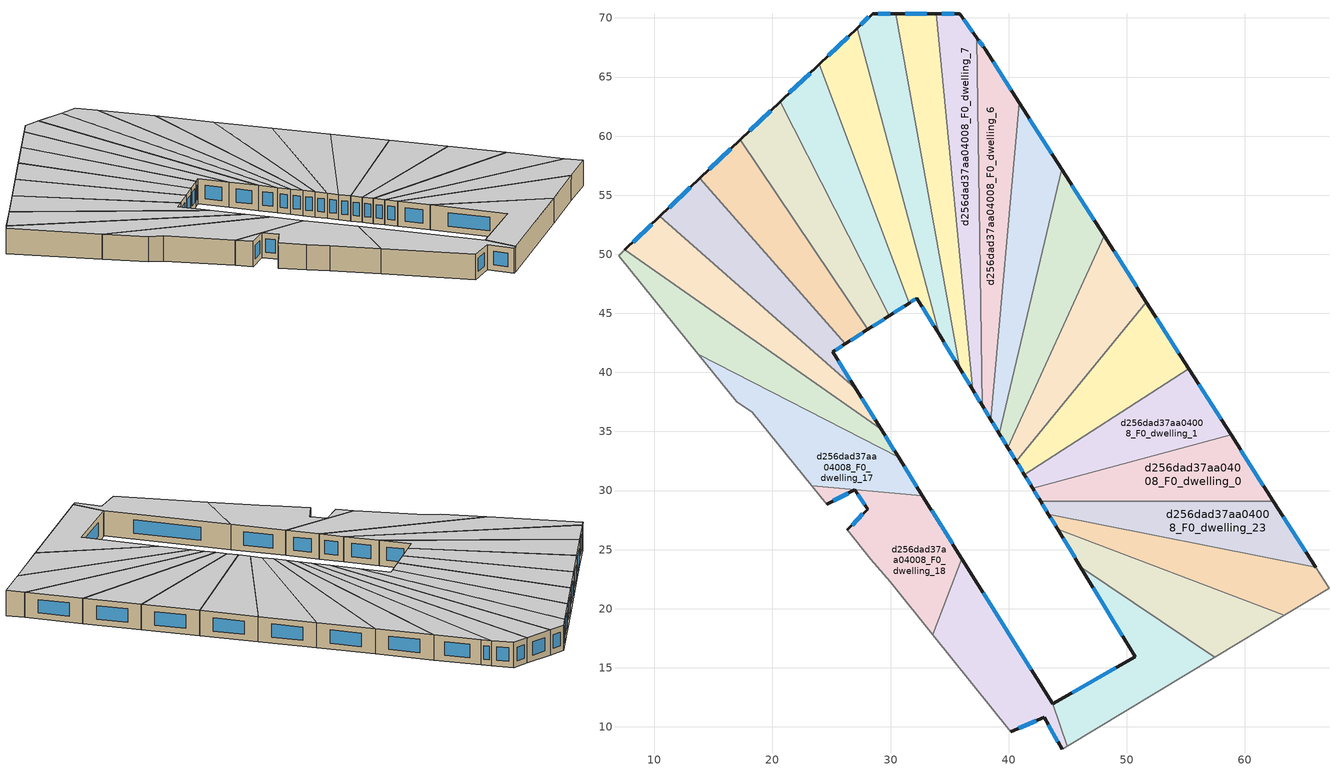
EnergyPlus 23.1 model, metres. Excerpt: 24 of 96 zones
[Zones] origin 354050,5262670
d256dad37aa04008_F0_dwelling_0
 floor ground (EU_floor_Construction): 58.82,34.71 62.4,29.1 42.7,29.1 42.02,30.21 z0
 wall outside (EU_wall_Construction): 42.02,30.21 42.7,29.1 / 62.4,29.1 58.82,34.71 z0:3
 wall to d256dad37aa04008_F0_dwelling_1 (EU_wall_Construction): 58.82,34.71 42.02,30.21 z0:3
 wall to d256dad37aa04008_F0_dwelling_23 (EU_wall_Construction): 42.7,29.1 62.4,29.1 z0:3
 window (EU_Window_Construction): 42.18,29.95 42.54,29.36 / 61.56,30.42 59.66,33.39 z0.7:2.3
 ceiling to d256dad37aa04008_F1_dwelling_0 (EU_floor_Construction): 62.4,29.1 58.82,34.71 42.02,30.21 42.7,29.1 z3
d256dad37aa04008_F0_dwelling_1
 floor ground (EU_floor_Construction): 55.24,40.32 58.82,34.71 42.02,30.21 41.34,31.34 z0
 wall outside (EU_wall_Construction): 41.34,31.34 42.02,30.21 / 58.82,34.71 55.24,40.32 z0:3
 wall to d256dad37aa04008_F0_dwelling_2 (EU_wall_Construction): 55.24,40.32 41.33,31.34 z0:3
 window (EU_Window_Construction): 41.5,31.07 41.86,30.47 / 57.98,36.03 56.08,39 z0.7:2.3
 ceiling to d256dad37aa04008_F1_dwelling_1 (EU_floor_Construction): 58.82,34.71 55.24,40.32 41.33,31.34 42.02,30.21 z3
d256dad37aa04008_F0_dwelling_10
 floor ground (EU_floor_Construction): 27.18,69.14 34.1,43.21 32.23,46.29 31.57,45.86 23.98,66.08 z0
 wall outside (EU_wall_Construction): 31.57,45.86 32.23,46.29 34.1,43.21 / 27.18,69.14 23.98,66.08 z0:3
 wall to d256dad37aa04008_F0_dwelling_11 (EU_wall_Construction): 23.98,66.08 31.57,45.86 z0:3
 wall to d256dad37aa04008_F0_dwelling_9 (EU_wall_Construction): 34.1,43.21 27.18,69.14 z0:3
 window (EU_Window_Construction): 32.67,45.56 33.66,43.94 / 31.73,45.96 32.08,46.19 / 26.43,68.42 24.73,66.8 z0.7:2.3
 ceiling to d256dad37aa04008_F1_dwelling_10 (EU_floor_Construction): 34.1,43.21 27.18,69.14 23.98,66.08 31.57,45.86 32.23,46.29 z3
d256dad37aa04008_F0_dwelling_11
 floor ground (EU_floor_Construction): 23.98,66.08 31.57,45.86 29.88,44.78 20.65,62.91 z0
 wall outside (EU_wall_Construction): 29.88,44.78 31.57,45.86 / 23.98,66.08 20.65,62.91 z0:3
 wall to d256dad37aa04008_F0_dwelling_12 (EU_wall_Construction): 20.65,62.91 29.88,44.78 z0:3
 window (EU_Window_Construction): 30.28,45.04 31.18,45.61 / 23.2,65.34 21.43,63.65 z0.7:2.3
 ceiling to d256dad37aa04008_F1_dwelling_11 (EU_floor_Construction): 31.57,45.86 23.98,66.08 20.65,62.91 29.88,44.78 z3
d256dad37aa04008_F0_dwelling_12
 floor ground (EU_floor_Construction): 20.65,62.91 29.88,44.78 28.08,43.63 17.27,59.68 z0
 wall outside (EU_wall_Construction): 28.08,43.63 29.88,44.78 / 20.65,62.91 17.27,59.68 z0:3
 wall to d256dad37aa04008_F0_dwelling_13 (EU_wall_Construction): 17.27,59.68 28.08,43.63 z0:3
 window (EU_Window_Construction): 28.5,43.9 29.46,44.51 / 19.85,62.15 18.06,60.44 z0.7:2.3
 ceiling to d256dad37aa04008_F1_dwelling_12 (EU_floor_Construction): 29.88,44.78 20.65,62.91 17.27,59.68 28.08,43.63 z3
d256dad37aa04008_F0_dwelling_13
 floor ground (EU_floor_Construction): 17.27,59.68 28.08,43.63 26.17,42.41 13.84,56.42 z0
 wall outside (EU_wall_Construction): 26.17,42.41 28.08,43.63 / 17.27,59.68 13.84,56.42 z0:3
 wall to d256dad37aa04008_F0_dwelling_14 (EU_wall_Construction): 13.84,56.42 26.17,42.41 z0:3
 window (EU_Window_Construction): 26.62,42.69 27.63,43.34 / 16.47,58.92 14.65,57.19 z0.7:2.3
 ceiling to d256dad37aa04008_F1_dwelling_13 (EU_floor_Construction): 28.08,43.63 17.27,59.68 13.84,56.42 26.17,42.41 z3
d256dad37aa04008_F0_dwelling_14
 floor ground (EU_floor_Construction): 13.84,56.42 26.17,42.41 25.1,41.73 27.04,38.62 10.47,53.2 z0
 wall outside (EU_wall_Construction): 27.04,38.62 25.1,41.73 26.17,42.41 / 13.84,56.42 10.47,53.2 z0:3
 wall to d256dad37aa04008_F0_dwelling_15 (EU_wall_Construction): 10.47,53.2 27.04,38.62 z0:3
 window (EU_Window_Construction): 25.35,41.89 25.92,42.25 / 26.59,39.35 25.56,41 / 13.05,55.66 11.26,53.95 z0.7:2.3
 ceiling to d256dad37aa04008_F1_dwelling_14 (EU_floor_Construction): 27.04,38.62 25.1,41.73 26.17,42.41 13.84,56.42 10.47,53.2 z3
d256dad37aa04008_F0_dwelling_15
 floor ground (EU_floor_Construction): 27.04,38.62 29.2,35.17 7.5,50.37 10.47,53.2 z0
 wall outside (EU_wall_Construction): 29.2,35.17 27.04,38.62 / 10.47,53.2 7.5,50.37 z0:3
 wall to d256dad37aa04008_F0_dwelling_16 (EU_wall_Construction): 7.5,50.37 29.2,35.17 z0:3
 window (EU_Window_Construction): 28.69,35.98 27.55,37.81 / 9.77,52.53 8.2,51.03 z0.7:2.3
 ceiling to d256dad37aa04008_F1_dwelling_15 (EU_floor_Construction): 29.2,35.17 27.04,38.62 10.47,53.2 7.5,50.37 z3
d256dad37aa04008_F0_dwelling_16
 floor ground (EU_floor_Construction): 29.2,35.17 30.68,32.8 13.72,41.54 6.97,49.86 7.5,50.37 z0
 wall outside (EU_wall_Construction): 30.68,32.8 29.2,35.17 z0:3
 wall adiabatic (EU_wall_Construction): 7.5,50.37 6.97,49.86 13.72,41.54 z0:3
 wall to d256dad37aa04008_F0_dwelling_17 (EU_wall_Construction): 13.72,41.54 30.68,32.8 z0:3
 window (EU_Window_Construction): 30.33,33.36 29.54,34.62 z0.7:2.3
 ceiling to d256dad37aa04008_F1_dwelling_16 (EU_floor_Construction): 30.68,32.8 29.2,35.17 7.5,50.37 6.97,49.86 13.72,41.54 z3
d256dad37aa04008_F0_dwelling_17
 floor ground (EU_floor_Construction): 30.68,32.8 32.7,29.56 23.32,30.4 18.31,36.62 16.98,37.51 13.72,41.54 z0
 wall outside (EU_wall_Construction): 32.7,29.56 30.68,32.8 z0:3
 wall adiabatic (EU_wall_Construction): 13.72,41.54 16.98,37.51 18.31,36.62 23.32,30.4 z0:3
 wall to d256dad37aa04008_F0_dwelling_18 (EU_wall_Construction): 23.32,30.4 32.7,29.56 z0:3
 window (EU_Window_Construction): 32.23,30.32 31.15,32.04 z0.7:2.3
 ceiling to d256dad37aa04008_F1_dwelling_17 (EU_floor_Construction): 32.7,29.56 30.68,32.8 13.72,41.54 16.98,37.51 18.31,36.62 23.32,30.4 z3
d256dad37aa04008_F0_dwelling_18
 floor ground (EU_floor_Construction): 32.7,29.56 36.02,24.24 33.57,17.79 29.97,22.27 28.34,24.18 26.33,26.66 28.07,28.43 26.99,30.05 24.59,28.83 23.32,30.4 z0
 wall outside (EU_wall_Construction): 24.59,28.83 26.99,30.05 28.07,28.43 26.33,26.66 / 36.02,24.24 32.7,29.56 z0:3
 wall adiabatic (EU_wall_Construction): 26.33,26.66 28.34,24.18 29.97,22.27 33.57,17.79 / 23.32,30.4 24.59,28.83 z0:3
 wall to d256dad37aa04008_F0_dwelling_19 (EU_wall_Construction): 33.57,17.79 36.02,24.24 z0:3
 window (EU_Window_Construction): 27.66,28.01 26.74,27.08 / 27.24,29.67 27.82,28.81 / 25.15,29.12 26.42,29.76 / 35.24,25.49 33.48,28.31 z0.7:2.3
 ceiling to d256dad37aa04008_F1_dwelling_18 (EU_floor_Construction): 33.57,17.79 36.02,24.24 32.7,29.56 23.32,30.4 24.58,28.83 26.99,30.05 28.07,28.43 26.33,26.66 28.33,24.18 29.97,22.27 z3
d256dad37aa04008_F0_dwelling_19
 floor ground (EU_floor_Construction): 36.02,24.24 43.71,11.94 43.74,11.96 44.97,8.35 44.53,8.08 43,10.82 40.18,9.59 33.57,17.79 z0
 wall outside (EU_wall_Construction): 40.18,9.59 43,10.82 44.53,8.08 / 43.74,11.96 43.71,11.94 36.02,24.24 z0:3
 wall adiabatic (EU_wall_Construction): 33.57,17.79 40.18,9.59 / 44.53,8.08 44.97,8.35 z0:3
 wall to d256dad37aa04008_F0_dwelling_20 (EU_wall_Construction): 44.97,8.35 43.74,11.96 z0:3
 window (EU_Window_Construction): 40.84,9.88 42.34,10.53 / 41.91,14.83 37.83,21.35 / 43.36,10.18 44.17,8.73 z0.7:2.3
 ceiling to d256dad37aa04008_F1_dwelling_19 (EU_floor_Construction): 44.97,8.35 43.74,11.96 43.71,11.94 36.02,24.24 33.57,17.79 40.18,9.59 43,10.82 44.53,8.08 z3
d256dad37aa04008_F0_dwelling_2
 floor ground (EU_floor_Construction): 51.66,45.94 55.24,40.32 41.34,31.34 40.64,32.48 z0
 wall outside (EU_wall_Construction): 40.64,32.48 41.34,31.34 / 55.24,40.32 51.66,45.94 z0:3
 wall to d256dad37aa04008_F0_dwelling_3 (EU_wall_Construction): 51.66,45.94 40.64,32.48 z0:3
 window (EU_Window_Construction): 40.8,32.21 41.17,31.6 / 54.4,41.64 52.5,44.62 z0.7:2.3
 ceiling to d256dad37aa04008_F1_dwelling_2 (EU_floor_Construction): 55.24,40.32 51.66,45.94 40.64,32.48 41.33,31.34 z3
d256dad37aa04008_F0_dwelling_20
 floor ground (EU_floor_Construction): 57.43,15.87 44.97,8.35 43.74,11.96 50.71,15.93 46.08,23.55 z0
 wall outside (EU_wall_Construction): 46.08,23.55 50.71,15.93 43.74,11.96 z0:3
 wall adiabatic (EU_wall_Construction): 44.97,8.35 57.43,15.87 z0:3
 wall to d256dad37aa04008_F0_dwelling_21 (EU_wall_Construction): 57.43,15.87 46.08,23.55 z0:3
 window (EU_Window_Construction): 49.08,15 45.38,12.89 / 47.16,21.76 49.62,17.72 z0.7:2.3
 ceiling to d256dad37aa04008_F1_dwelling_20 (EU_floor_Construction): 57.43,15.87 46.08,23.55 50.71,15.93 43.74,11.96 44.97,8.35 z3
d256dad37aa04008_F0_dwelling_21
 floor ground (EU_floor_Construction): 63.33,19.42 57.43,15.87 46.08,23.55 44.15,26.71 z0
 wall outside (EU_wall_Construction): 44.15,26.71 46.08,23.55 z0:3
 wall adiabatic (EU_wall_Construction): 57.43,15.87 63.33,19.42 z0:3
 wall to d256dad37aa04008_F0_dwelling_22 (EU_wall_Construction): 63.33,19.42 44.15,26.71 z0:3
 window (EU_Window_Construction): 44.6,25.97 45.62,24.29 z0.7:2.3
 ceiling to d256dad37aa04008_F1_dwelling_21 (EU_floor_Construction): 63.33,19.42 44.15,26.71 46.08,23.55 57.43,15.87 z3
d256dad37aa04008_F0_dwelling_22
 floor ground (EU_floor_Construction): 65.97,23.49 67.11,21.71 63.33,19.42 44.15,26.71 43.36,28 z0
 wall outside (EU_wall_Construction): 43.36,28 44.15,26.71 z0:3
 wall adiabatic (EU_wall_Construction): 63.33,19.42 67.11,21.71 65.97,23.49 z0:3
 wall to d256dad37aa04008_F0_dwelling_23 (EU_wall_Construction): 65.97,23.49 43.36,28 z0:3
 window (EU_Window_Construction): 43.55,27.7 43.97,27.01 z0.7:2.3
 ceiling to d256dad37aa04008_F1_dwelling_22 (EU_floor_Construction): 67.11,21.71 65.97,23.49 43.36,28 44.15,26.71 63.33,19.42 z3
d256dad37aa04008_F0_dwelling_23
 floor ground (EU_floor_Construction): 62.4,29.1 65.97,23.49 43.36,28 42.7,29.1 z0
 wall outside (EU_wall_Construction): 42.7,29.1 43.36,28 / 65.97,23.49 62.4,29.1 z0:3
 window (EU_Window_Construction): 42.85,28.84 43.21,28.26 / 65.13,24.81 63.24,27.78 z0.7:2.3
 ceiling to d256dad37aa04008_F1_dwelling_23 (EU_floor_Construction): 65.97,23.49 62.4,29.1 42.7,29.1 43.36,28 z3
d256dad37aa04008_F0_dwelling_3
 floor ground (EU_floor_Construction): 48.08,51.56 51.66,45.94 40.64,32.48 39.93,33.64 z0
 wall outside (EU_wall_Construction): 39.93,33.64 40.64,32.48 / 51.66,45.94 48.08,51.56 z0:3
 wall to d256dad37aa04008_F0_dwelling_4 (EU_wall_Construction): 48.08,51.56 39.93,33.64 z0:3
 window (EU_Window_Construction): 40.1,33.36 40.47,32.75 / 50.82,47.26 48.92,50.24 z0.7:2.3
 ceiling to d256dad37aa04008_F1_dwelling_3 (EU_floor_Construction): 40.64,32.48 51.66,45.94 48.08,51.56 39.93,33.64 z3
d256dad37aa04008_F0_dwelling_4
 floor ground (EU_floor_Construction): 44.49,57.18 48.08,51.56 39.93,33.64 39.22,34.81 z0
 wall outside (EU_wall_Construction): 39.22,34.81 39.93,33.64 / 48.08,51.56 44.49,57.18 z0:3
 wall to d256dad37aa04008_F0_dwelling_5 (EU_wall_Construction): 44.49,57.18 39.22,34.81 z0:3
 window (EU_Window_Construction): 39.39,34.54 39.77,33.91 / 47.24,52.88 45.33,55.86 z0.7:2.3
 ceiling to d256dad37aa04008_F1_dwelling_4 (EU_floor_Construction): 39.93,33.64 48.08,51.56 44.49,57.18 39.22,34.81 z3
d256dad37aa04008_F0_dwelling_5
 floor ground (EU_floor_Construction): 40.91,62.81 44.49,57.18 39.22,34.81 38.49,36 z0
 wall outside (EU_wall_Construction): 38.49,36 39.22,34.81 / 44.49,57.18 40.91,62.81 z0:3
 wall to d256dad37aa04008_F0_dwelling_6 (EU_wall_Construction): 40.91,62.81 38.49,36 z0:3
 window (EU_Window_Construction): 38.66,35.72 39.05,35.09 / 43.65,58.5 41.75,61.48 z0.7:2.3
 ceiling to d256dad37aa04008_F1_dwelling_5 (EU_floor_Construction): 39.22,34.81 44.49,57.18 40.9,62.81 38.49,36 z3
d256dad37aa04008_F0_dwelling_6
 floor ground (EU_floor_Construction): 37.99,67.37 40.91,62.81 38.49,36 37.76,37.21 37.32,68.31 z0
 wall outside (EU_wall_Construction): 37.76,37.21 38.49,36 / 40.91,62.81 37.99,67.37 37.32,68.31 z0:3
 wall to d256dad37aa04008_F0_dwelling_7 (EU_wall_Construction): 37.32,68.31 37.76,37.21 z0:3
 window (EU_Window_Construction): 37.93,36.93 38.32,36.29 / 37.84,67.59 37.47,68.09 / 40.22,63.88 38.68,66.3 z0.7:2.3
 ceiling to d256dad37aa04008_F1_dwelling_6 (EU_floor_Construction): 38.49,36 40.9,62.81 37.99,67.37 37.31,68.31 37.76,37.21 z3
d256dad37aa04008_F0_dwelling_7
 floor ground (EU_floor_Construction): 35.84,70.36 37.32,68.31 37.76,37.21 36.95,38.53 33.85,70.36 z0
 wall outside (EU_wall_Construction): 36.95,38.53 37.76,37.21 / 37.32,68.31 35.84,70.36 33.85,70.36 z0:3
 wall to d256dad37aa04008_F0_dwelling_8 (EU_wall_Construction): 33.85,70.36 36.95,38.53 z0:3
 window (EU_Window_Construction): 37.14,38.22 37.57,37.52 / 35.37,70.36 34.32,70.36 / 36.97,68.79 36.19,69.88 z0.7:2.3
 ceiling to d256dad37aa04008_F1_dwelling_7 (EU_floor_Construction): 37.76,37.21 37.31,68.31 35.84,70.36 33.85,70.36 36.95,38.53 z3
d256dad37aa04008_F0_dwelling_8
 floor ground (EU_floor_Construction): 33.85,70.36 36.95,38.53 35.84,40.35 30.44,70.37 z0
 wall outside (EU_wall_Construction): 35.84,40.35 36.95,38.53 / 33.85,70.36 30.44,70.37 z0:3
 wall to d256dad37aa04008_F0_dwelling_9 (EU_wall_Construction): 30.44,70.37 35.84,40.35 z0:3
 window (EU_Window_Construction): 36.1,39.93 36.69,38.96 / 33.05,70.37 31.24,70.37 z0.7:2.3
 ceiling to d256dad37aa04008_F1_dwelling_8 (EU_floor_Construction): 36.95,38.53 33.85,70.36 30.44,70.37 35.84,40.35 z3
d256dad37aa04008_F0_dwelling_9
 floor ground (EU_floor_Construction): 30.44,70.37 35.84,40.35 34.1,43.21 27.18,69.14 28.48,70.38 z0
 wall outside (EU_wall_Construction): 34.1,43.21 35.84,40.35 / 30.44,70.37 28.48,70.38 27.18,69.14 z0:3
 window (EU_Window_Construction): 34.51,42.54 35.43,41.03 / 28.17,70.09 27.48,69.43 / 29.98,70.37 28.94,70.37 z0.7:2.3
 ceiling to d256dad37aa04008_F1_dwelling_9 (EU_floor_Construction): 35.84,40.35 30.44,70.37 28.48,70.38 27.18,69.14 34.1,43.21 z3
[Building]
EU S2 Campaign: North Axis=0; Terrain=City; Solar Distribution=FullExterior
[Site:Location]
Budapest.Ferenc.Liszt.Intl.AP: Latitude=47.437; Longitude=19.256; Time Zone=1; Elevation=185
[SizingPeriod:WeatherFileDays]
AnnualSizingPeriod: Begin Month=1; Begin Day of Month=1; End Month=12; End Day of Month=31; Day of Week for Start Day=Monday; Use Weather File Daylight Saving Period=No; Use Weather File Rain and Snow Indicators=No
[MATERIAL]
EU_InternalMass_Material: Roughness=MediumRough; Thickness=0.1; Conductivity=1; Density=1800; Specific Heat=900; Thermal Absorptance=0.9; Solar Absorptance=0.7; Visible Absorptance=0.7
[MATERIAL:NOMASS] Roughness=MediumRough; Thermal Absorptance=0.9; Solar Absorptance=0.7; Visible Absorptance=0.7
Name | Thermal Resistance
EU_wall_NoMass | 0.832559
EU_floor_NoMass | 0.872794
[WINDOWMATERIAL:SIMPLEGLAZINGSYSTEM]
EU_Window_SimpleGlazing: UFactor=2.79869; Solar Heat Gain Coefficient=0.75; Visible Transmittance=0.75
[CONSTRUCTION]
EU_wall_Construction: EU_wall_NoMass
EU_floor_Construction: EU_floor_NoMass
EU_Window_Construction: EU_Window_SimpleGlazing
EU_InternalMass_Construction: EU_InternalMass_Material
[ZONE] Type=1; Multiplier=1; Ceiling Height=autocalculate; Floor Area=autocalculate; Part of Total Floor Area=Yes
Name | Volume
d256dad37aa04008_F0_dwelling_0 | 198.352
d256dad37aa04008_F0_dwelling_1 | 198.356
d256dad37aa04008_F0_dwelling_10 | 198.373
d256dad37aa04008_F0_dwelling_11 | 198.342
d256dad37aa04008_F0_dwelling_12 | 198.377
d256dad37aa04008_F0_dwelling_13; d256dad37aa04008_F0_dwelling_23 | 198.353
d256dad37aa04008_F0_dwelling_14 | 198.405
d256dad37aa04008_F0_dwelling_15; d256dad37aa04008_F0_dwelling_21 | 198.354
d256dad37aa04008_F0_dwelling_16 | 198.335
d256dad37aa04008_F0_dwelling_17 | 198.367
d256dad37aa04008_F0_dwelling_18 | 198.365
d256dad37aa04008_F0_dwelling_19 | 198.358
d256dad37aa04008_F0_dwelling_2; d256dad37aa04008_F0_dwelling_5 | 198.369
d256dad37aa04008_F0_dwelling_20 | 198.371
d256dad37aa04008_F0_dwelling_22 | 198.404
d256dad37aa04008_F0_dwelling_3 | 198.366
d256dad37aa04008_F0_dwelling_4 | 198.349
d256dad37aa04008_F0_dwelling_6 | 198.378
d256dad37aa04008_F0_dwelling_7 | 198.339
d256dad37aa04008_F0_dwelling_8 | 198.419
d256dad37aa04008_F0_dwelling_9 | 198.334
[INTERNALMASS] Construction=EU_InternalMass_Construction
Name | Zone or ZoneList | Surface Area
d256dad37aa04008_F0_dwelling_0_EU_InternalMass | d256dad37aa04008_F0_dwelling_0 | 66.1172
d256dad37aa04008_F0_dwelling_1_EU_InternalMass | d256dad37aa04008_F0_dwelling_1 | 66.1186
d256dad37aa04008_F0_dwelling_2_EU_InternalMass | d256dad37aa04008_F0_dwelling_2 | 66.1231
d256dad37aa04008_F0_dwelling_3_EU_InternalMass | d256dad37aa04008_F0_dwelling_3 | 66.122
d256dad37aa04008_F0_dwelling_4_EU_InternalMass | d256dad37aa04008_F0_dwelling_4 | 66.1163
d256dad37aa04008_F0_dwelling_5_EU_InternalMass | d256dad37aa04008_F0_dwelling_5 | 66.123
d256dad37aa04008_F0_dwelling_6_EU_InternalMass | d256dad37aa04008_F0_dwelling_6 | 66.1259
d256dad37aa04008_F0_dwelling_7_EU_InternalMass | d256dad37aa04008_F0_dwelling_7 | 66.1132
d256dad37aa04008_F0_dwelling_8_EU_InternalMass | d256dad37aa04008_F0_dwelling_8 | 66.1396
d256dad37aa04008_F0_dwelling_9_EU_InternalMass | d256dad37aa04008_F0_dwelling_9 | 66.1112
d256dad37aa04008_F0_dwelling_10_EU_InternalMass | d256dad37aa04008_F0_dwelling_10 | 66.1244
d256dad37aa04008_F0_dwelling_11_EU_InternalMass | d256dad37aa04008_F0_dwelling_11 | 66.1141
d256dad37aa04008_F0_dwelling_12_EU_InternalMass | d256dad37aa04008_F0_dwelling_12 | 66.1254
d256dad37aa04008_F0_dwelling_13_EU_InternalMass | d256dad37aa04008_F0_dwelling_13 | 66.1176
d256dad37aa04008_F0_dwelling_14_EU_InternalMass | d256dad37aa04008_F0_dwelling_14 | 66.1348
d256dad37aa04008_F0_dwelling_15_EU_InternalMass | d256dad37aa04008_F0_dwelling_15 | 66.1178
d256dad37aa04008_F0_dwelling_16_EU_InternalMass | d256dad37aa04008_F0_dwelling_16 | 66.1119
d256dad37aa04008_F0_dwelling_17_EU_InternalMass | d256dad37aa04008_F0_dwelling_17 | 66.1222
d256dad37aa04008_F0_dwelling_18_EU_InternalMass | d256dad37aa04008_F0_dwelling_18 | 66.1216
d256dad37aa04008_F0_dwelling_19_EU_InternalMass | d256dad37aa04008_F0_dwelling_19 | 66.1191
d256dad37aa04008_F0_dwelling_20_EU_InternalMass | d256dad37aa04008_F0_dwelling_20 | 66.1233
d256dad37aa04008_F0_dwelling_21_EU_InternalMass | d256dad37aa04008_F0_dwelling_21 | 66.1181
d256dad37aa04008_F0_dwelling_22_EU_InternalMass | d256dad37aa04008_F0_dwelling_22 | 66.1344
d256dad37aa04008_F0_dwelling_23_EU_InternalMass | d256dad37aa04008_F0_dwelling_23 | 66.1176
[OTHEREQUIPMENT] Fuel Type=Electricity; Design Level Calculation Method=Watts/Area; Power per Zone Floor Area=1; Fraction Latent=0; Fraction Radiant=0; Fraction Lost=0; Carbon Dioxide Generation Rate=0; EndUse Subcategory=EU_Step8_InternalGains
Name | Zone or ZoneList or Space or SpaceList | Schedule
EU_Step8_InternalGain_d256dad37aa04008_F0_dwelling_0_f000 | d256dad37aa04008_F0_dwelling_0 | EU_Step8_GainSchedule_d256dad37aa04008_F0_dwelling_0_f000
EU_Step8_InternalGain_d256dad37aa04008_F0_dwelling_1_f000 | d256dad37aa04008_F0_dwelling_1 | EU_Step8_GainSchedule_d256dad37aa04008_F0_dwelling_1_f000
EU_Step8_InternalGain_d256dad37aa04008_F0_dwelling_2_f000 | d256dad37aa04008_F0_dwelling_2 | EU_Step8_GainSchedule_d256dad37aa04008_F0_dwelling_2_f000
EU_Step8_InternalGain_d256dad37aa04008_F0_dwelling_3_f000 | d256dad37aa04008_F0_dwelling_3 | EU_Step8_GainSchedule_d256dad37aa04008_F0_dwelling_3_f000
EU_Step8_InternalGain_d256dad37aa04008_F0_dwelling_4_f000 | d256dad37aa04008_F0_dwelling_4 | EU_Step8_GainSchedule_d256dad37aa04008_F0_dwelling_4_f000
EU_Step8_InternalGain_d256dad37aa04008_F0_dwelling_5_f000 | d256dad37aa04008_F0_dwelling_5 | EU_Step8_GainSchedule_d256dad37aa04008_F0_dwelling_5_f000
EU_Step8_InternalGain_d256dad37aa04008_F0_dwelling_6_f000 | d256dad37aa04008_F0_dwelling_6 | EU_Step8_GainSchedule_d256dad37aa04008_F0_dwelling_6_f000
EU_Step8_InternalGain_d256dad37aa04008_F0_dwelling_7_f000 | d256dad37aa04008_F0_dwelling_7 | EU_Step8_GainSchedule_d256dad37aa04008_F0_dwelling_7_f000
EU_Step8_InternalGain_d256dad37aa04008_F0_dwelling_8_f000 | d256dad37aa04008_F0_dwelling_8 | EU_Step8_GainSchedule_d256dad37aa04008_F0_dwelling_8_f000
EU_Step8_InternalGain_d256dad37aa04008_F0_dwelling_9_f000 | d256dad37aa04008_F0_dwelling_9 | EU_Step8_GainSchedule_d256dad37aa04008_F0_dwelling_9_f000
EU_Step8_InternalGain_d256dad37aa04008_F0_dwelling_10_f000 | d256dad37aa04008_F0_dwelling_10 | EU_Step8_GainSchedule_d256dad37aa04008_F0_dwelling_10_f000
EU_Step8_InternalGain_d256dad37aa04008_F0_dwelling_11_f000 | d256dad37aa04008_F0_dwelling_11 | EU_Step8_GainSchedule_d256dad37aa04008_F0_dwelling_11_f000
EU_Step8_InternalGain_d256dad37aa04008_F0_dwelling_12_f000 | d256dad37aa04008_F0_dwelling_12 | EU_Step8_GainSchedule_d256dad37aa04008_F0_dwelling_12_f000
EU_Step8_InternalGain_d256dad37aa04008_F0_dwelling_13_f000 | d256dad37aa04008_F0_dwelling_13 | EU_Step8_GainSchedule_d256dad37aa04008_F0_dwelling_13_f000
EU_Step8_InternalGain_d256dad37aa04008_F0_dwelling_14_f000 | d256dad37aa04008_F0_dwelling_14 | EU_Step8_GainSchedule_d256dad37aa04008_F0_dwelling_14_f000
EU_Step8_InternalGain_d256dad37aa04008_F0_dwelling_15_f000 | d256dad37aa04008_F0_dwelling_15 | EU_Step8_GainSchedule_d256dad37aa04008_F0_dwelling_15_f000
EU_Step8_InternalGain_d256dad37aa04008_F0_dwelling_16_f000 | d256dad37aa04008_F0_dwelling_16 | EU_Step8_GainSchedule_d256dad37aa04008_F0_dwelling_16_f000
EU_Step8_InternalGain_d256dad37aa04008_F0_dwelling_17_f000 | d256dad37aa04008_F0_dwelling_17 | EU_Step8_GainSchedule_d256dad37aa04008_F0_dwelling_17_f000
EU_Step8_InternalGain_d256dad37aa04008_F0_dwelling_18_f000 | d256dad37aa04008_F0_dwelling_18 | EU_Step8_GainSchedule_d256dad37aa04008_F0_dwelling_18_f000
EU_Step8_InternalGain_d256dad37aa04008_F0_dwelling_19_f000 | d256dad37aa04008_F0_dwelling_19 | EU_Step8_GainSchedule_d256dad37aa04008_F0_dwelling_19_f000
EU_Step8_InternalGain_d256dad37aa04008_F0_dwelling_20_f000 | d256dad37aa04008_F0_dwelling_20 | EU_Step8_GainSchedule_d256dad37aa04008_F0_dwelling_20_f000
EU_Step8_InternalGain_d256dad37aa04008_F0_dwelling_21_f000 | d256dad37aa04008_F0_dwelling_21 | EU_Step8_GainSchedule_d256dad37aa04008_F0_dwelling_21_f000
EU_Step8_InternalGain_d256dad37aa04008_F0_dwelling_22_f000 | d256dad37aa04008_F0_dwelling_22 | EU_Step8_GainSchedule_d256dad37aa04008_F0_dwelling_22_f000
EU_Step8_InternalGain_d256dad37aa04008_F0_dwelling_23_f000 | d256dad37aa04008_F0_dwelling_23 | EU_Step8_GainSchedule_d256dad37aa04008_F0_dwelling_23_f000
[ZONEVENTILATION:DESIGNFLOWRATE] Schedule=EU_AlwaysOn; Design Flow Rate Calculation Method=AirChanges/Hour; Air Changes per Hour=0.475469; Ventilation Type=Natural; Fan Pressure Rise=0; Fan Total Efficiency=1; Constant Term Coefficient=1; Temperature Term Coefficient=0; Velocity Term Coefficient=0; Velocity Squared Term Coefficient=0; Minimum Indoor Temperature=-100; Maximum Indoor Temperature=100; Delta Temperature=-100; Minimum Outdoor Temperature=-100; Maximum Outdoor Temperature=100; Maximum Wind Speed=40
Name | Zone or ZoneList or Space or SpaceList
EU_ConstantAir_d256dad37aa04008_F0_dwelling_0 | d256dad37aa04008_F0_dwelling_0
EU_ConstantAir_d256dad37aa04008_F0_dwelling_1 | d256dad37aa04008_F0_dwelling_1
EU_ConstantAir_d256dad37aa04008_F0_dwelling_2 | d256dad37aa04008_F0_dwelling_2
EU_ConstantAir_d256dad37aa04008_F0_dwelling_3 | d256dad37aa04008_F0_dwelling_3
EU_ConstantAir_d256dad37aa04008_F0_dwelling_4 | d256dad37aa04008_F0_dwelling_4
EU_ConstantAir_d256dad37aa04008_F0_dwelling_5 | d256dad37aa04008_F0_dwelling_5
EU_ConstantAir_d256dad37aa04008_F0_dwelling_6 | d256dad37aa04008_F0_dwelling_6
EU_ConstantAir_d256dad37aa04008_F0_dwelling_7 | d256dad37aa04008_F0_dwelling_7
EU_ConstantAir_d256dad37aa04008_F0_dwelling_8 | d256dad37aa04008_F0_dwelling_8
EU_ConstantAir_d256dad37aa04008_F0_dwelling_9 | d256dad37aa04008_F0_dwelling_9
EU_ConstantAir_d256dad37aa04008_F0_dwelling_10 | d256dad37aa04008_F0_dwelling_10
EU_ConstantAir_d256dad37aa04008_F0_dwelling_11 | d256dad37aa04008_F0_dwelling_11
EU_ConstantAir_d256dad37aa04008_F0_dwelling_12 | d256dad37aa04008_F0_dwelling_12
EU_ConstantAir_d256dad37aa04008_F0_dwelling_13 | d256dad37aa04008_F0_dwelling_13
EU_ConstantAir_d256dad37aa04008_F0_dwelling_14 | d256dad37aa04008_F0_dwelling_14
EU_ConstantAir_d256dad37aa04008_F0_dwelling_15 | d256dad37aa04008_F0_dwelling_15
EU_ConstantAir_d256dad37aa04008_F0_dwelling_16 | d256dad37aa04008_F0_dwelling_16
EU_ConstantAir_d256dad37aa04008_F0_dwelling_17 | d256dad37aa04008_F0_dwelling_17
EU_ConstantAir_d256dad37aa04008_F0_dwelling_18 | d256dad37aa04008_F0_dwelling_18
EU_ConstantAir_d256dad37aa04008_F0_dwelling_19 | d256dad37aa04008_F0_dwelling_19
EU_ConstantAir_d256dad37aa04008_F0_dwelling_20 | d256dad37aa04008_F0_dwelling_20
EU_ConstantAir_d256dad37aa04008_F0_dwelling_21 | d256dad37aa04008_F0_dwelling_21
EU_ConstantAir_d256dad37aa04008_F0_dwelling_22 | d256dad37aa04008_F0_dwelling_22
EU_ConstantAir_d256dad37aa04008_F0_dwelling_23 | d256dad37aa04008_F0_dwelling_23
[HVACTEMPLATE:THERMOSTAT] Constant Heating Setpoint=20; Constant Cooling Setpoint=50
EU_HeatOnly_d256dad37aa04008_F0_dwelling_0; EU_HeatOnly_d256dad37aa04008_F0_dwelling_1; EU_HeatOnly_d256dad37aa04008_F0_dwelling_2; EU_HeatOnly_d256dad37aa04008_F0_dwelling_3; EU_HeatOnly_d256dad37aa04008_F0_dwelling_4; EU_HeatOnly_d256dad37aa04008_F0_dwelling_5; EU_HeatOnly_d256dad37aa04008_F0_dwelling_6; EU_HeatOnly_d256dad37aa04008_F0_dwelling_7; EU_HeatOnly_d256dad37aa04008_F0_dwelling_8; EU_HeatOnly_d256dad37aa04008_F0_dwelling_9; EU_HeatOnly_d256dad37aa04008_F0_dwelling_10; EU_HeatOnly_d256dad37aa04008_F0_dwelling_11; EU_HeatOnly_d256dad37aa04008_F0_dwelling_12; EU_HeatOnly_d256dad37aa04008_F0_dwelling_13; EU_HeatOnly_d256dad37aa04008_F0_dwelling_14; EU_HeatOnly_d256dad37aa04008_F0_dwelling_15; EU_HeatOnly_d256dad37aa04008_F0_dwelling_16; EU_HeatOnly_d256dad37aa04008_F0_dwelling_17; EU_HeatOnly_d256dad37aa04008_F0_dwelling_18; EU_HeatOnly_d256dad37aa04008_F0_dwelling_19; EU_HeatOnly_d256dad37aa04008_F0_dwelling_20; EU_HeatOnly_d256dad37aa04008_F0_dwelling_21; EU_HeatOnly_d256dad37aa04008_F0_dwelling_22; EU_HeatOnly_d256dad37aa04008_F0_dwelling_23; EU_HeatOnly_d256dad37aa04008_F1_dwelling_0; EU_HeatOnly_d256dad37aa04008_F1_dwelling_1; EU_HeatOnly_d256dad37aa04008_F1_dwelling_2; EU_HeatOnly_d256dad37aa04008_F1_dwelling_3; EU_HeatOnly_d256dad37aa04008_F1_dwelling_4; EU_HeatOnly_d256dad37aa04008_F1_dwelling_5; EU_HeatOnly_d256dad37aa04008_F1_dwelling_6; EU_HeatOnly_d256dad37aa04008_F1_dwelling_7; EU_HeatOnly_d256dad37aa04008_F1_dwelling_8; EU_HeatOnly_d256dad37aa04008_F1_dwelling_9; EU_HeatOnly_d256dad37aa04008_F1_dwelling_10; EU_HeatOnly_d256dad37aa04008_F1_dwelling_11; EU_HeatOnly_d256dad37aa04008_F1_dwelling_12; EU_HeatOnly_d256dad37aa04008_F1_dwelling_13; EU_HeatOnly_d256dad37aa04008_F1_dwelling_14; EU_HeatOnly_d256dad37aa04008_F1_dwelling_15; EU_HeatOnly_d256dad37aa04008_F1_dwelling_16; EU_HeatOnly_d256dad37aa04008_F1_dwelling_17; EU_HeatOnly_d256dad37aa04008_F1_dwelling_18; EU_HeatOnly_d256dad37aa04008_F1_dwelling_19; EU_HeatOnly_d256dad37aa04008_F1_dwelling_20; EU_HeatOnly_d256dad37aa04008_F1_dwelling_21; EU_HeatOnly_d256dad37aa04008_F1_dwelling_22; EU_HeatOnly_d256dad37aa04008_F1_dwelling_23; EU_HeatOnly_d256dad37aa04008_F2_dwelling_0; EU_HeatOnly_d256dad37aa04008_F2_dwelling_1; EU_HeatOnly_d256dad37aa04008_F2_dwelling_2; EU_HeatOnly_d256dad37aa04008_F2_dwelling_3; EU_HeatOnly_d256dad37aa04008_F2_dwelling_4; EU_HeatOnly_d256dad37aa04008_F2_dwelling_5; EU_HeatOnly_d256dad37aa04008_F2_dwelling_6; EU_HeatOnly_d256dad37aa04008_F2_dwelling_7; EU_HeatOnly_d256dad37aa04008_F2_dwelling_8; EU_HeatOnly_d256dad37aa04008_F2_dwelling_9; EU_HeatOnly_d256dad37aa04008_F2_dwelling_10; EU_HeatOnly_d256dad37aa04008_F2_dwelling_11; EU_HeatOnly_d256dad37aa04008_F2_dwelling_12; EU_HeatOnly_d256dad37aa04008_F2_dwelling_13; EU_HeatOnly_d256dad37aa04008_F2_dwelling_14; EU_HeatOnly_d256dad37aa04008_F2_dwelling_15; EU_HeatOnly_d256dad37aa04008_F2_dwelling_16; EU_HeatOnly_d256dad37aa04008_F2_dwelling_17; EU_HeatOnly_d256dad37aa04008_F2_dwelling_18; EU_HeatOnly_d256dad37aa04008_F2_dwelling_19; EU_HeatOnly_d256dad37aa04008_F2_dwelling_20; EU_HeatOnly_d256dad37aa04008_F2_dwelling_21; EU_HeatOnly_d256dad37aa04008_F2_dwelling_22; EU_HeatOnly_d256dad37aa04008_F2_dwelling_23; EU_HeatOnly_d256dad37aa04008_F3_dwelling_0; EU_HeatOnly_d256dad37aa04008_F3_dwelling_1; EU_HeatOnly_d256dad37aa04008_F3_dwelling_2; EU_HeatOnly_d256dad37aa04008_F3_dwelling_3; EU_HeatOnly_d256dad37aa04008_F3_dwelling_4; EU_HeatOnly_d256dad37aa04008_F3_dwelling_5; EU_HeatOnly_d256dad37aa04008_F3_dwelling_6; EU_HeatOnly_d256dad37aa04008_F3_dwelling_7; EU_HeatOnly_d256dad37aa04008_F3_dwelling_8; EU_HeatOnly_d256dad37aa04008_F3_dwelling_9; EU_HeatOnly_d256dad37aa04008_F3_dwelling_10; EU_HeatOnly_d256dad37aa04008_F3_dwelling_11; EU_HeatOnly_d256dad37aa04008_F3_dwelling_12; EU_HeatOnly_d256dad37aa04008_F3_dwelling_13; EU_HeatOnly_d256dad37aa04008_F3_dwelling_14; EU_HeatOnly_d256dad37aa04008_F3_dwelling_15; EU_HeatOnly_d256dad37aa04008_F3_dwelling_16; EU_HeatOnly_d256dad37aa04008_F3_dwelling_17; EU_HeatOnly_d256dad37aa04008_F3_dwelling_18; EU_HeatOnly_d256dad37aa04008_F3_dwelling_19; EU_HeatOnly_d256dad37aa04008_F3_dwelling_20; EU_HeatOnly_d256dad37aa04008_F3_dwelling_21; EU_HeatOnly_d256dad37aa04008_F3_dwelling_22; EU_HeatOnly_d256dad37aa04008_F3_dwelling_23
[HVACTEMPLATE:ZONE:IDEALLOADSAIRSYSTEM] System Availability Schedule=EU_AlwaysOn; Maximum Heating Supply Air Temperature=50; Minimum Cooling Supply Air Temperature=13; Maximum Heating Supply Air Humidity Ratio=0.0156; Minimum Cooling Supply Air Humidity Ratio=0.0077; Heating Limit=NoLimit; Cooling Limit=NoLimit; Heating Availability Schedule=EU_AlwaysOn; Cooling Availability Schedule=EU_CoolingOff; Dehumidification Control Type=ConstantSensibleHeatRatio; Cooling Sensible Heat Ratio=0.7; Dehumidification Setpoint=60; Humidification Control Type=None; Humidification Setpoint=30; Outdoor Air Method=None; Outdoor Air Flow Rate per Person=0.00944; Outdoor Air Flow Rate per Zone Floor Area=0; Outdoor Air Flow Rate per Zone=0; Demand Controlled Ventilation Type=None; Outdoor Air Economizer Type=NoEconomizer; Heat Recovery Type=None; Sensible Heat Recovery Effectiveness=0.7; Latent Heat Recovery Effectiveness=0.65
Name | Template Thermostat
d256dad37aa04008_F0_dwelling_0 | EU_HeatOnly_d256dad37aa04008_F0_dwelling_0
d256dad37aa04008_F0_dwelling_1 | EU_HeatOnly_d256dad37aa04008_F0_dwelling_1
d256dad37aa04008_F0_dwelling_2 | EU_HeatOnly_d256dad37aa04008_F0_dwelling_2
d256dad37aa04008_F0_dwelling_3 | EU_HeatOnly_d256dad37aa04008_F0_dwelling_3
d256dad37aa04008_F0_dwelling_4 | EU_HeatOnly_d256dad37aa04008_F0_dwelling_4
d256dad37aa04008_F0_dwelling_5 | EU_HeatOnly_d256dad37aa04008_F0_dwelling_5
d256dad37aa04008_F0_dwelling_6 | EU_HeatOnly_d256dad37aa04008_F0_dwelling_6
d256dad37aa04008_F0_dwelling_7 | EU_HeatOnly_d256dad37aa04008_F0_dwelling_7
d256dad37aa04008_F0_dwelling_8 | EU_HeatOnly_d256dad37aa04008_F0_dwelling_8
d256dad37aa04008_F0_dwelling_9 | EU_HeatOnly_d256dad37aa04008_F0_dwelling_9
d256dad37aa04008_F0_dwelling_10 | EU_HeatOnly_d256dad37aa04008_F0_dwelling_10
d256dad37aa04008_F0_dwelling_11 | EU_HeatOnly_d256dad37aa04008_F0_dwelling_11
d256dad37aa04008_F0_dwelling_12 | EU_HeatOnly_d256dad37aa04008_F0_dwelling_12
d256dad37aa04008_F0_dwelling_13 | EU_HeatOnly_d256dad37aa04008_F0_dwelling_13
d256dad37aa04008_F0_dwelling_14 | EU_HeatOnly_d256dad37aa04008_F0_dwelling_14
d256dad37aa04008_F0_dwelling_15 | EU_HeatOnly_d256dad37aa04008_F0_dwelling_15
d256dad37aa04008_F0_dwelling_16 | EU_HeatOnly_d256dad37aa04008_F0_dwelling_16
d256dad37aa04008_F0_dwelling_17 | EU_HeatOnly_d256dad37aa04008_F0_dwelling_17
d256dad37aa04008_F0_dwelling_18 | EU_HeatOnly_d256dad37aa04008_F0_dwelling_18
d256dad37aa04008_F0_dwelling_19 | EU_HeatOnly_d256dad37aa04008_F0_dwelling_19
d256dad37aa04008_F0_dwelling_20 | EU_HeatOnly_d256dad37aa04008_F0_dwelling_20
d256dad37aa04008_F0_dwelling_21 | EU_HeatOnly_d256dad37aa04008_F0_dwelling_21
d256dad37aa04008_F0_dwelling_22 | EU_HeatOnly_d256dad37aa04008_F0_dwelling_22
d256dad37aa04008_F0_dwelling_23 | EU_HeatOnly_d256dad37aa04008_F0_dwelling_23
[SIZING:ZONE] Zone Cooling Design Supply Air Temperature Input Method=SupplyAirTemperature; Zone Cooling Design Supply Air Temperature=13; Zone Heating Design Supply Air Temperature Input Method=SupplyAirTemperature; Zone Heating Design Supply Air Temperature=50; Zone Cooling Design Supply Air Humidity Ratio=0.008; Zone Heating Design Supply Air Humidity Ratio=0.008; Cooling Design Air Flow Method=DesignDay; Cooling Design Air Flow Rate=0; Cooling Minimum Air Flow per Zone Floor Area=0.000762; Cooling Minimum Air Flow=0; Cooling Minimum Air Flow Fraction=0.2; Heating Design Air Flow Method=DesignDay; Heating Design Air Flow Rate=0; Heating Maximum Air Flow per Zone Floor Area=0.002032; Heating Maximum Air Flow=0.141576; Heating Maximum Air Flow Fraction=0.3; Account for Dedicated Outdoor Air System=No; Dedicated Outdoor Air System Control Strategy=NeutralSupplyAir; Dedicated Outdoor Air Low Setpoint Temperature for Design=autosize; Dedicated Outdoor Air High Setpoint Temperature for Design=autosize; Zone Load Sizing Method=Sensible Load Only No Latent Load; Zone Latent Cooling Design Supply Air Humidity Ratio Input Method=HumidityRatioDifference; Zone Cooling Design Supply Air Humidity Ratio Difference=0.005; Zone Latent Heating Design Supply Air Humidity Ratio Input Method=HumidityRatioDifference; Zone Humidification Design Supply Air Humidity Ratio Difference=0.005
d256dad37aa04008_F0_dwelling_0; d256dad37aa04008_F0_dwelling_1; d256dad37aa04008_F0_dwelling_2; d256dad37aa04008_F0_dwelling_3; d256dad37aa04008_F0_dwelling_4; d256dad37aa04008_F0_dwelling_5; d256dad37aa04008_F0_dwelling_6; d256dad37aa04008_F0_dwelling_7; d256dad37aa04008_F0_dwelling_8; d256dad37aa04008_F0_dwelling_9; d256dad37aa04008_F0_dwelling_10; d256dad37aa04008_F0_dwelling_11; d256dad37aa04008_F0_dwelling_12; d256dad37aa04008_F0_dwelling_13; d256dad37aa04008_F0_dwelling_14; d256dad37aa04008_F0_dwelling_15; d256dad37aa04008_F0_dwelling_16; d256dad37aa04008_F0_dwelling_17; d256dad37aa04008_F0_dwelling_18; d256dad37aa04008_F0_dwelling_19; d256dad37aa04008_F0_dwelling_20; d256dad37aa04008_F0_dwelling_21; d256dad37aa04008_F0_dwelling_22; d256dad37aa04008_F0_dwelling_23
[SCHEDULE:CONSTANT]
Name | Hourly Value
EU_AlwaysOn | 1
EU_CoolingOff | 0
[SCHEDULE:FILE] Column Number=1; Rows to Skip at Top=0; Number of Hours of Data=8760; Column Separator=Comma; Interpolate to Timestep=No; Minutes per Item=60; Adjust Schedule for Daylight Savings=Yes
Name | File
EU_Step8_GainSchedule_d256dad37aa04008_F0_dwelling_0_f000 | ../../schedules/d256dad37aa04008/d256dad37aa04008_F0_dwelling_0_f000_gain.csv
EU_Step8_GainSchedule_d256dad37aa04008_F0_dwelling_1_f000 | ../../schedules/d256dad37aa04008/d256dad37aa04008_F0_dwelling_1_f000_gain.csv
EU_Step8_GainSchedule_d256dad37aa04008_F0_dwelling_2_f000 | ../../schedules/d256dad37aa04008/d256dad37aa04008_F0_dwelling_2_f000_gain.csv
EU_Step8_GainSchedule_d256dad37aa04008_F0_dwelling_3_f000 | ../../schedules/d256dad37aa04008/d256dad37aa04008_F0_dwelling_3_f000_gain.csv
EU_Step8_GainSchedule_d256dad37aa04008_F0_dwelling_4_f000 | ../../schedules/d256dad37aa04008/d256dad37aa04008_F0_dwelling_4_f000_gain.csv
EU_Step8_GainSchedule_d256dad37aa04008_F0_dwelling_5_f000 | ../../schedules/d256dad37aa04008/d256dad37aa04008_F0_dwelling_5_f000_gain.csv
EU_Step8_GainSchedule_d256dad37aa04008_F0_dwelling_6_f000 | ../../schedules/d256dad37aa04008/d256dad37aa04008_F0_dwelling_6_f000_gain.csv
EU_Step8_GainSchedule_d256dad37aa04008_F0_dwelling_7_f000 | ../../schedules/d256dad37aa04008/d256dad37aa04008_F0_dwelling_7_f000_gain.csv
EU_Step8_GainSchedule_d256dad37aa04008_F0_dwelling_8_f000 | ../../schedules/d256dad37aa04008/d256dad37aa04008_F0_dwelling_8_f000_gain.csv
EU_Step8_GainSchedule_d256dad37aa04008_F0_dwelling_9_f000 | ../../schedules/d256dad37aa04008/d256dad37aa04008_F0_dwelling_9_f000_gain.csv
EU_Step8_GainSchedule_d256dad37aa04008_F0_dwelling_10_f000 | ../../schedules/d256dad37aa04008/d256dad37aa04008_F0_dwelling_10_f000_gain.csv
EU_Step8_GainSchedule_d256dad37aa04008_F0_dwelling_11_f000 | ../../schedules/d256dad37aa04008/d256dad37aa04008_F0_dwelling_11_f000_gain.csv
EU_Step8_GainSchedule_d256dad37aa04008_F0_dwelling_12_f000 | ../../schedules/d256dad37aa04008/d256dad37aa04008_F0_dwelling_12_f000_gain.csv
EU_Step8_GainSchedule_d256dad37aa04008_F0_dwelling_13_f000 | ../../schedules/d256dad37aa04008/d256dad37aa04008_F0_dwelling_13_f000_gain.csv
EU_Step8_GainSchedule_d256dad37aa04008_F0_dwelling_14_f000 | ../../schedules/d256dad37aa04008/d256dad37aa04008_F0_dwelling_14_f000_gain.csv
EU_Step8_GainSchedule_d256dad37aa04008_F0_dwelling_15_f000 | ../../schedules/d256dad37aa04008/d256dad37aa04008_F0_dwelling_15_f000_gain.csv
EU_Step8_GainSchedule_d256dad37aa04008_F0_dwelling_16_f000 | ../../schedules/d256dad37aa04008/d256dad37aa04008_F0_dwelling_16_f000_gain.csv
EU_Step8_GainSchedule_d256dad37aa04008_F0_dwelling_17_f000 | ../../schedules/d256dad37aa04008/d256dad37aa04008_F0_dwelling_17_f000_gain.csv
EU_Step8_GainSchedule_d256dad37aa04008_F0_dwelling_18_f000 | ../../schedules/d256dad37aa04008/d256dad37aa04008_F0_dwelling_18_f000_gain.csv
EU_Step8_GainSchedule_d256dad37aa04008_F0_dwelling_19_f000 | ../../schedules/d256dad37aa04008/d256dad37aa04008_F0_dwelling_19_f000_gain.csv
EU_Step8_GainSchedule_d256dad37aa04008_F0_dwelling_20_f000 | ../../schedules/d256dad37aa04008/d256dad37aa04008_F0_dwelling_20_f000_gain.csv
EU_Step8_GainSchedule_d256dad37aa04008_F0_dwelling_21_f000 | ../../schedules/d256dad37aa04008/d256dad37aa04008_F0_dwelling_21_f000_gain.csv
EU_Step8_GainSchedule_d256dad37aa04008_F0_dwelling_22_f000 | ../../schedules/d256dad37aa04008/d256dad37aa04008_F0_dwelling_22_f000_gain.csv
EU_Step8_GainSchedule_d256dad37aa04008_F0_dwelling_23_f000 | ../../schedules/d256dad37aa04008/d256dad37aa04008_F0_dwelling_23_f000_gain.csv
